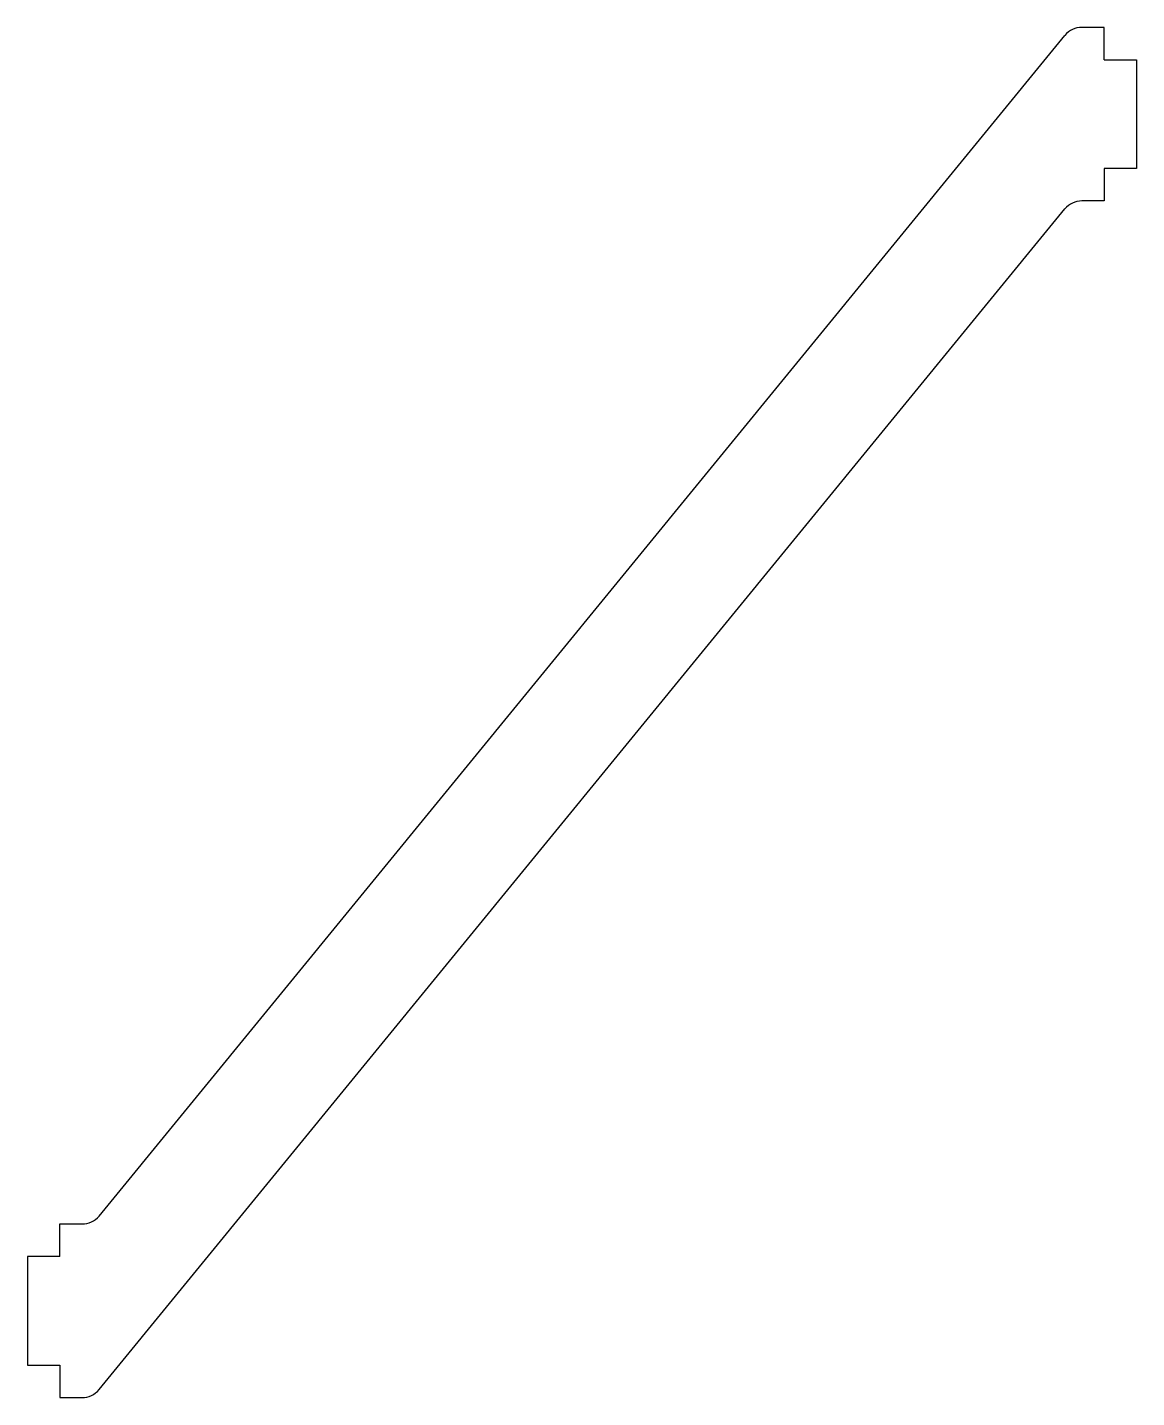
# Model space of a CAD drawing. Header units: millimetres. Extents: x 12 to 114, y 7 to 134.
import ezdxf

# ---------------------------------------------------------------- set-up
doc = ezdxf.new("R2010")
doc.units = ezdxf.units.MM

msp = doc.modelspace()

# ---------------------------------------------------------------- linework, layer by layer
for p, q in [((18.36, 24.19), (107.36, 133.02)), ((110.96, 133.76), (108.91, 133.76)), ((110.96, 130.76), (110.96, 133.76)), ((110.96, 130.76), (113.96, 130.76)), ((113.96, 130.76), (113.96, 120.76)), ((113.96, 120.76), (110.96, 120.76)), ((110.96, 120.76), (110.96, 117.76)), ((110.96, 117.76), (108.91, 117.76)), ((18.36, 8.19), (107.36, 117.02)), ((14.76, 20.46), (14.76, 23.46)), ((14.76, 23.46), (16.81, 23.46)), ((14.76, 20.46), (11.76, 20.46)), ((11.76, 20.46), (11.76, 10.46)), ((11.76, 10.46), (14.76, 10.46)), ((14.76, 10.46), (14.76, 7.46)), ((14.76, 7.46), (16.81, 7.46))]:
    msp.add_line(p, q)
for centre, start, end in [((108.91, 131.76), 90, 140.7247), ((108.91, 115.76), 90, 140.7247), ((16.81, 25.46), 270, 320.7247), ((16.81, 9.46), 270, 320.7247)]:
    msp.add_arc(centre, 2, start, end)

doc.saveas('drawing.dxf')
